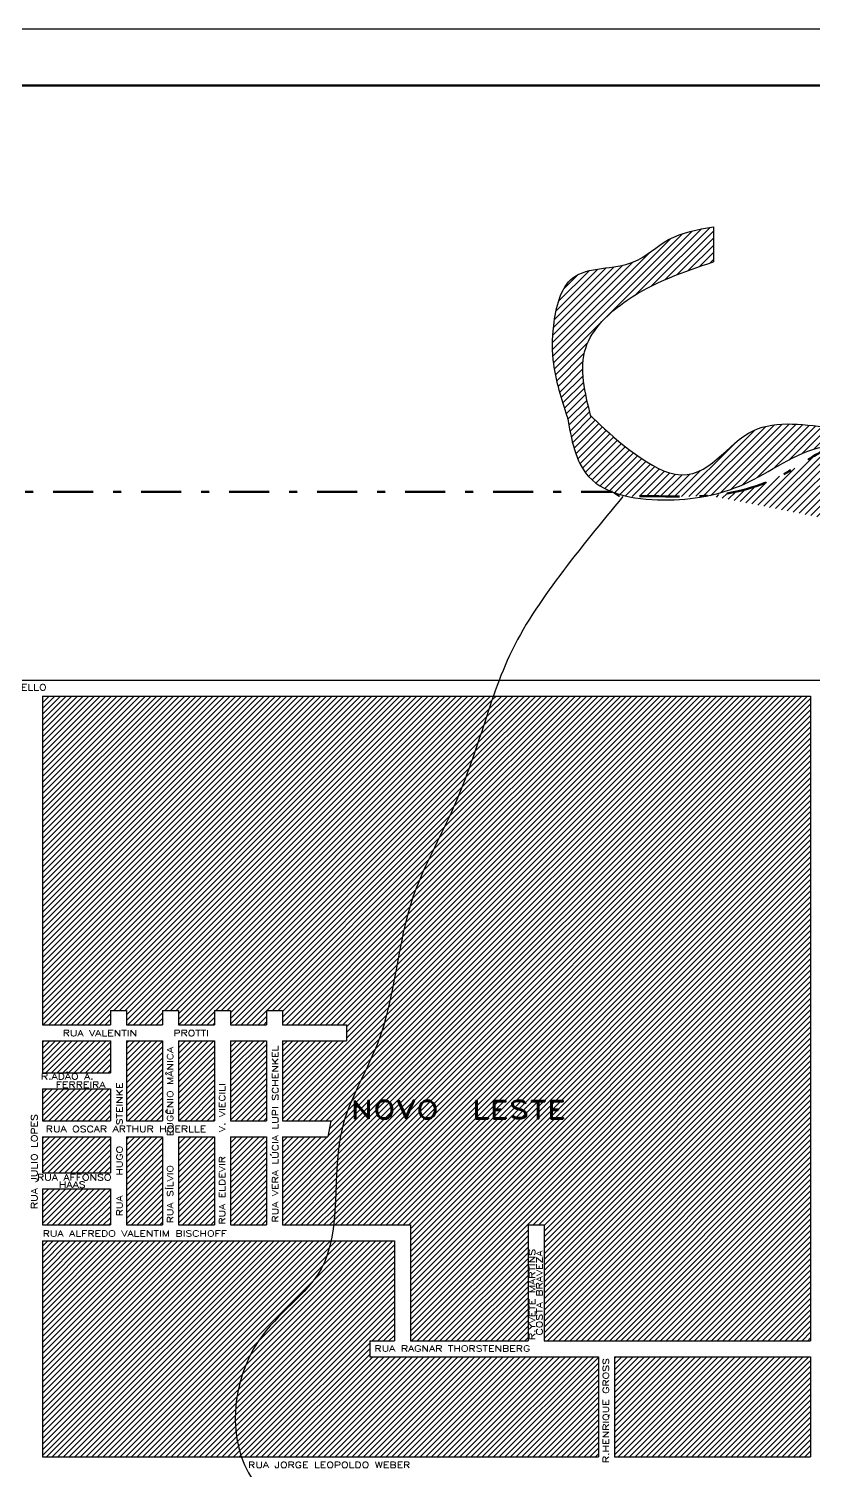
# Model space of a CAD drawing. Extents: x 15348.6 to 15438.1, y 2292.7 to 2368.6.
# Drawn here: x 15415.04 to 15424.84, y 2350.59 to 2368.6 of the extents above; entities that cross this region are included whole.
import ezdxf

# ---------------------------------------------------------------- set-up
doc = ezdxf.new("R2010")
doc.units = 0
doc.header["$LTSCALE"] = 2
doc.header["$MEASUREMENT"] = 0
doc.linetypes.add('DASHDOT2', pattern=[0.5, 0.25, -0.125, 0, -0.125])
doc.layers.get('0').update_dxf_attribs({"linetype": 'CONTINUOUS', "lineweight": 30})
for name, color, linetype, lineweight in [('02', 1, 'CONTINUOUS', 30), ('03', 5, 'CONTINUOUS', 30), ('06', 7, 'CONTINUOUS', 30), ('12', 35, 'CONTINUOUS', 140), ('Hidro', 5, 'CONTINUOUS', 30), ('LULU', 190, 'CONTINUOUS', 30), ('MUNDSTOCK', 3, 'CONTINUOUS', 30), ('NOVOLESTE', 100, 'CONTINUOUS', 30)]:
    doc.layers.add(name, color=color, linetype=linetype, lineweight=lineweight)
doc.styles.get("Standard").update_dxf_attribs({"font": 'romand.shx'})

msp = doc.modelspace()

# ---------------------------------------------------------------- hatches: boundary and pattern name
at = {"layer": '03', "linetype": 'Continuous'}
h = msp.add_hatch(dxfattribs=at)
h.set_pattern_fill('ANSI31', color=256, scale=0.5, style=0)
edge = h.paths.add_edge_path()
edge.add_spline(control_points=[(15426.83, 2363.108), (15426.601, 2363.271), (15425.97, 2363.488), (15425.069, 2363.616), (15423.917, 2363.775), (15423.324, 2362.575), (15422.225, 2363.611), (15422.066, 2363.767)], knot_values=[35.892662, 35.892662, 35.892662, 35.892662, 120.336418, 221.936313, 322.162838, 433.693991, 517.518321, 517.518321, 517.518321, 517.518321], degree=3, periodic=0)
edge.add_spline(control_points=[(15422.066, 2363.767), (15422.066, 2363.765), (15422.067, 2363.762), (15422.067, 2363.76)], knot_values=[0, 0, 0, 0, 0.006966, 0.006966, 0.006966, 0.006966], degree=3, periodic=0)
edge.add_spline(control_points=[(15422.066, 2363.767), (15421.991, 2364.063), (15421.849, 2364.634), (15422.61, 2365.361), (15423.228, 2365.568), (15423.597, 2365.691)], knot_values=[0.006966, 0.006966, 0.006966, 0.006966, 0.857988, 1.64944, 2.828247, 2.828247, 2.828247, 2.828247], degree=3, periodic=0)
edge.add_line((15423.597, 2365.691), (15423.597, 2366.129))
edge.add_spline(control_points=[(15423.597, 2366.129), (15423.401, 2366.096), (15423.03, 2366.033), (15422.571, 2365.561), (15421.76, 2365.677), (15421.583, 2364.935), (15421.581, 2364.351), (15421.7, 2363.978), (15421.771, 2363.76)], knot_values=[0, 0, 0, 0, 0.58098, 1.101073, 1.885031, 2.52892, 3.007091, 3.684686, 3.684686, 3.684686, 3.684686], degree=3, periodic=0)
edge.add_spline(control_points=[(15421.771, 2363.76), (15421.822, 2363.475), (15421.896, 2363.057), (15422.218, 2362.862), (15422.336, 2362.817)], knot_values=[0, 0, 0, 0, 79.667324, 117.077494, 117.077494, 117.077494, 117.077494], degree=3, periodic=0)
edge.add_spline(control_points=[(15422.336, 2362.817), (15422.398, 2362.793), (15422.464, 2362.775), (15422.532, 2362.76)], knot_values=[117.077494, 117.077494, 117.077494, 117.077494, 136.879224, 136.879224, 136.879224, 136.879224], degree=3, periodic=0)
edge.add_spline(control_points=[(15422.532, 2362.76), (15422.871, 2362.773), (15423.213, 2362.748), (15423.543, 2362.772)], knot_values=[23.117754, 23.117754, 23.117754, 23.117754, 24.122328, 24.122328, 24.122328, 24.122328], degree=3, periodic=0)
edge.add_spline(control_points=[(15423.543, 2362.772), (15423.715, 2362.809), (15424.218, 2362.981), (15424.981, 2363.594), (15425.907, 2363.222), (15426.374, 2362.563), (15426.742, 2362.274), (15427.09, 2362.082), (15427.116, 2362.068)], knot_values=[233.451947, 233.451947, 233.451947, 233.451947, 286.327681, 395.944588, 502.979474, 535.279333, 637.85786, 646.230749, 646.230749, 646.230749, 646.230749], degree=3, periodic=0)
edge.add_spline(control_points=[(15423.543, 2362.772), (15423.639, 2362.78), (15424.069, 2362.831), (15424.561, 2363.056), (15425.085, 2363.431), (15425.391, 2363.234), (15425.654, 2363.275), (15426.074, 2362.798), (15426.526, 2362.409), (15427.066, 2362.104), (15427.116, 2362.068)], knot_values=[18.999353, 18.999353, 18.999353, 18.999353, 19.292, 20.32204, 20.624548, 21.07232, 21.2781, 21.32587, 22.93388, 23.117754, 23.117754, 23.117754, 23.117754], degree=3, periodic=0)
edge.add_spline(control_points=[(15427.116, 2362.068), (15427.278, 2361.978), (15427.756, 2361.717), (15427.529, 2361.037), (15427.399, 2360.656), (15427.382, 2360.606)], knot_values=[646.230749, 646.230749, 646.230749, 646.230749, 697.853013, 798.256239, 813.763452, 813.763452, 813.763452, 813.763452], degree=3, periodic=0)
edge.add_spline(control_points=[(15427.382, 2360.606), (15427.358, 2360.498), (15427.336, 2360.389), (15427.311, 2360.28)], knot_values=[17.012312, 17.012312, 17.012312, 17.012312, 17.347619, 17.347619, 17.347619, 17.347619], degree=3, periodic=0)
edge.add_spline(control_points=[(15427.311, 2360.28), (15427.347, 2360.27), (15427.382, 2360.259), (15427.462, 2360.235), (15427.507, 2360.22), (15427.551, 2360.206)], knot_values=[367.401787, 367.401787, 367.401787, 367.401787, 377.66363, 377.66363, 391.052771, 391.052771, 391.052771, 391.052771], degree=3, periodic=0)
edge.add_spline(control_points=[(15427.551, 2360.206), (15427.61, 2360.388), (15427.848, 2360.888), (15428.087, 2361.613), (15427.849, 2362.009), (15427.759, 2362.123)], knot_values=[650.180137, 650.180137, 650.180137, 650.180137, 707.937663, 809.540965, 853.205746, 853.205746, 853.205746, 853.205746], degree=3, periodic=0)
edge.add_spline(control_points=[(15427.759, 2362.123), (15427.587, 2362.341), (15427.286, 2362.59), (15427.029, 2362.948), (15426.907, 2363.054), (15426.83, 2363.108)], knot_values=[517.518321, 517.518321, 517.518321, 517.518321, 601.080916, 622.080665, 650.180137, 650.180137, 650.180137, 650.180137], degree=3, periodic=0)
at = {"layer": 'NOVOLESTE'}
h = msp.add_hatch(dxfattribs=at)
h.set_pattern_fill('ANSI31', color=256, scale=0.4, style=0)
edge = h.paths.add_edge_path()
edge.add_spline(control_points=[(15418.852, 2353.66), (15418.896, 2354.047), (15418.832, 2354.906), (15419.616, 2356.114), (15419.652, 2357.55), (15420.319, 2358.736), (15420.626, 2359.578), (15420.788, 2360.095), (15420.848, 2360.267)], knot_values=[2.989694, 2.989694, 2.989694, 2.989694, 4.159983, 5.319409, 7.207762, 8.283808, 9.355053, 9.900841, 9.900841, 9.900841, 9.900841], degree=3, periodic=0)
edge.add_line((15420.848, 2360.267), (15415.212, 2360.267))
edge.add_line((15415.212, 2360.267), (15415.212, 2356.16))
edge.add_line((15415.212, 2356.16), (15416.062, 2356.16))
edge.add_line((15416.062, 2356.16), (15416.062, 2356.339))
edge.add_line((15416.062, 2356.339), (15416.262, 2356.339))
edge.add_line((15416.262, 2356.339), (15416.262, 2356.16))
edge.add_line((15416.262, 2356.16), (15416.712, 2356.16))
edge.add_line((15416.712, 2356.16), (15416.712, 2356.339))
edge.add_line((15416.712, 2356.339), (15416.912, 2356.339))
edge.add_line((15416.912, 2356.339), (15416.912, 2356.16))
edge.add_line((15416.912, 2356.16), (15417.362, 2356.16))
edge.add_line((15417.362, 2356.16), (15417.362, 2356.339))
edge.add_line((15417.362, 2356.339), (15417.562, 2356.339))
edge.add_line((15417.562, 2356.339), (15417.562, 2356.16))
edge.add_line((15417.562, 2356.16), (15418.012, 2356.16))
edge.add_line((15418.012, 2356.16), (15418.012, 2356.339))
edge.add_line((15418.012, 2356.339), (15418.212, 2356.339))
edge.add_line((15418.212, 2356.339), (15418.212, 2356.16))
edge.add_line((15418.212, 2356.16), (15419.012, 2356.16))
edge.add_line((15419.012, 2356.16), (15419.012, 2355.96))
edge.add_line((15419.012, 2355.96), (15418.212, 2355.96))
edge.add_line((15418.212, 2355.96), (15418.212, 2354.96))
edge.add_line((15418.212, 2354.96), (15418.816, 2354.96))
edge.add_line((15418.816, 2354.96), (15418.777, 2354.76))
edge.add_line((15418.777, 2354.76), (15418.212, 2354.76))
edge.add_line((15418.212, 2354.76), (15418.212, 2353.66))
edge.add_line((15418.212, 2353.66), (15418.852, 2353.66))
edge = h.paths.add_edge_path()
edge.add_spline(control_points=[(15417.699, 2350.76), (15417.541, 2351.222), (15417.711, 2352.283), (15418.637, 2352.863), (15418.794, 2353.335), (15418.82, 2353.46)], knot_values=[10.106726, 10.106726, 10.106726, 10.106726, 11.533115, 12.718501, 13.115318, 13.115318, 13.115318, 13.115318], degree=3, periodic=0)
edge.add_line((15418.82, 2353.46), (15415.212, 2353.46))
edge.add_line((15415.212, 2353.46), (15415.212, 2350.76))
edge.add_line((15415.212, 2350.76), (15417.699, 2350.76))
edge = h.paths.add_edge_path()
edge.add_line((15422.162, 2350.76), (15422.162, 2352.01))
edge.add_line((15422.162, 2352.01), (15419.304, 2352.01))
edge.add_line((15419.304, 2352.01), (15419.304, 2352.21))
edge.add_line((15419.304, 2352.21), (15419.612, 2352.21))
edge.add_line((15419.612, 2352.21), (15419.612, 2353.46))
edge.add_line((15419.612, 2353.46), (15418.82, 2353.46))
edge.add_spline(control_points=[(15418.82, 2353.46), (15418.794, 2353.335), (15418.637, 2352.863), (15417.711, 2352.283), (15417.541, 2351.222), (15417.699, 2350.76)], knot_values=[10.106726, 10.106726, 10.106726, 10.106726, 10.503543, 11.688929, 13.115318, 13.115318, 13.115318, 13.115318], degree=3, periodic=0)
edge.add_line((15417.699, 2350.76), (15422.162, 2350.76))
h = msp.add_hatch(dxfattribs=at)
h.set_pattern_fill('ANSI31', color=256, scale=0.4, style=0)
edge = h.paths.add_edge_path()
edge.add_line((15424.812, 2360.267), (15420.848, 2360.267))
edge.add_spline(control_points=[(15420.848, 2360.267), (15420.788, 2360.095), (15420.626, 2359.578), (15420.319, 2358.736), (15419.652, 2357.55), (15419.616, 2356.114), (15418.832, 2354.906), (15418.896, 2354.047), (15418.852, 2353.66)], knot_values=[2.989694, 2.989694, 2.989694, 2.989694, 3.535482, 4.606727, 5.682772, 7.571126, 8.730552, 9.900841, 9.900841, 9.900841, 9.900841], degree=3, periodic=0)
edge.add_line((15418.852, 2353.66), (15419.812, 2353.66))
edge.add_line((15419.812, 2353.66), (15419.812, 2352.21))
edge.add_line((15419.812, 2352.21), (15421.281, 2352.21))
edge.add_line((15421.281, 2352.21), (15421.281, 2353.66))
edge.add_line((15421.281, 2353.66), (15421.481, 2353.66))
edge.add_line((15421.481, 2353.66), (15421.481, 2352.21))
edge.add_line((15421.481, 2352.21), (15424.812, 2352.21))
edge.add_line((15424.812, 2352.21), (15424.812, 2360.267))
h.paths.add_polyline_path([(15419.078, 2354.909), (15415.885, 2354.909), (15415.885, 2355.359), (15419.078, 2355.359)], flags=9)
at = {"layer": 'NOVOLESTE', "linetype": 'Continuous'}
h = msp.add_hatch(dxfattribs=at)
h.set_pattern_fill('ANSI31', color=256, scale=0.4, style=0)
h.paths.add_polyline_path([(15415.212, 2355.36), (15416.062, 2355.36), (15416.062, 2354.96), (15415.212, 2354.96)])
h.paths.add_polyline_path([(15415.212, 2355.56), (15416.062, 2355.56), (15416.062, 2355.96), (15415.212, 2355.96)])
h.paths.add_polyline_path([(15418.012, 2355.96), (15418.012, 2354.96), (15417.562, 2354.96), (15417.562, 2355.96)])
h.paths.add_polyline_path([(15417.362, 2355.96), (15417.362, 2354.96), (15416.912, 2354.96), (15416.912, 2355.96)])
h.paths.add_polyline_path([(15416.712, 2355.96), (15416.712, 2354.96), (15416.262, 2354.96), (15416.262, 2355.96)])
h.paths.add_polyline_path([(15415.212, 2354.11), (15416.062, 2354.11), (15416.062, 2353.66), (15415.212, 2353.66)])
h.paths.add_polyline_path([(15415.212, 2354.31), (15416.062, 2354.31), (15416.062, 2354.76), (15415.212, 2354.76)])
h.paths.add_polyline_path([(15418.012, 2354.76), (15418.012, 2353.66), (15417.562, 2353.66), (15417.562, 2354.76)])
h.paths.add_polyline_path([(15417.362, 2354.76), (15417.362, 2353.66), (15416.912, 2353.66), (15416.912, 2354.76)])
h.paths.add_polyline_path([(15416.712, 2354.76), (15416.712, 2353.66), (15416.262, 2353.66), (15416.262, 2354.76)])
h = msp.add_hatch(dxfattribs=at)
h.set_pattern_fill('ANSI31', color=256, scale=0.4, style=0)
h.paths.add_polyline_path([(15422.362, 2352.01), (15424.812, 2352.01), (15424.812, 2350.76), (15422.362, 2350.76)])

# ---------------------------------------------------------------- linework, layer by layer
at = {"color": 7, "linetype": 'Continuous'}
for p, q in [((15407.676, 2360.467), (15415.212, 2360.467)), ((15415.212, 2360.467), (15425.012, 2360.467)), ((15415.212, 2360.467), (15425.012, 2360.467)), ((15415.212, 2360.267), (15415.212, 2356.16)), ((15415.212, 2360.267), (15424.812, 2360.267)), ((15424.812, 2360.267), (15424.812, 2352.21)), ((15415.212, 2357.96), (15415.212, 2356.16)), ((15416.062, 2356.339), (15416.062, 2356.16)), ((15416.062, 2356.339), (15416.262, 2356.339)), ((15416.262, 2356.339), (15416.262, 2356.16)), ((15416.712, 2356.339), (15416.712, 2356.16)), ((15416.712, 2356.339), (15416.912, 2356.339)), ((15416.912, 2356.339), (15416.912, 2356.16)), ((15417.362, 2356.339), (15417.362, 2356.16)), ((15417.362, 2356.339), (15417.562, 2356.339)), ((15417.562, 2356.339), (15417.562, 2356.16)), ((15418.012, 2356.339), (15418.012, 2356.16)), ((15418.012, 2356.339), (15418.212, 2356.339)), ((15418.212, 2356.339), (15418.212, 2356.16)), ((15415.212, 2356.16), (15416.062, 2356.16)), ((15416.262, 2356.16), (15416.712, 2356.16)), ((15416.912, 2356.16), (15417.362, 2356.16)), ((15417.562, 2356.16), (15418.012, 2356.16)), ((15418.212, 2356.16), (15419.012, 2356.16)), ((15419.012, 2356.16), (15419.012, 2355.96)), ((15415.212, 2355.96), (15415.212, 2355.56)), ((15415.212, 2355.96), (15416.062, 2355.96)), ((15416.062, 2355.96), (15416.062, 2355.56)), ((15416.262, 2355.96), (15416.712, 2355.96)), ((15416.262, 2355.96), (15416.262, 2354.96)), ((15416.712, 2355.96), (15416.712, 2354.96)), ((15416.912, 2355.96), (15417.362, 2355.96)), ((15416.912, 2355.96), (15416.912, 2354.96)), ((15417.362, 2355.96), (15417.362, 2354.96)), ((15417.562, 2355.96), (15418.012, 2355.96)), ((15417.562, 2355.96), (15417.562, 2354.96)), ((15418.012, 2355.96), (15418.012, 2354.96)), ((15418.212, 2355.96), (15419.012, 2355.96)), ((15418.212, 2355.96), (15418.212, 2354.96)), ((15415.212, 2355.56), (15416.062, 2355.56)), ((15415.212, 2355.36), (15415.212, 2354.96)), ((15415.212, 2355.36), (15416.062, 2355.36)), ((15416.062, 2355.36), (15416.062, 2354.96)), ((15415.212, 2354.96), (15416.062, 2354.96)), ((15416.262, 2354.96), (15416.712, 2354.96)), ((15416.912, 2354.96), (15417.362, 2354.96)), ((15417.562, 2354.96), (15418.012, 2354.96)), ((15418.212, 2354.96), (15418.816, 2354.96)), ((15418.816, 2354.96), (15418.777, 2354.76)), ((15415.212, 2354.76), (15415.212, 2354.31)), ((15415.212, 2354.76), (15416.062, 2354.76)), ((15416.062, 2354.76), (15416.062, 2354.31)), ((15416.262, 2354.76), (15416.712, 2354.76)), ((15416.262, 2354.76), (15416.262, 2353.66)), ((15416.712, 2354.76), (15416.712, 2353.66)), ((15416.912, 2354.76), (15417.362, 2354.76)), ((15416.912, 2354.76), (15416.912, 2353.66)), ((15417.362, 2354.76), (15417.362, 2353.66)), ((15417.562, 2354.76), (15418.012, 2354.76)), ((15417.562, 2354.76), (15417.562, 2353.66)), ((15418.012, 2354.76), (15418.012, 2353.66)), ((15418.212, 2354.76), (15418.777, 2354.76)), ((15418.212, 2354.76), (15418.212, 2353.66)), ((15415.212, 2354.31), (15416.062, 2354.31)), ((15415.212, 2354.11), (15415.212, 2353.66)), ((15415.212, 2354.11), (15416.062, 2354.11)), ((15416.062, 2354.11), (15416.062, 2353.66)), ((15415.212, 2353.66), (15416.062, 2353.66)), ((15416.262, 2353.66), (15416.712, 2353.66)), ((15416.912, 2353.66), (15417.362, 2353.66)), ((15417.562, 2353.66), (15418.012, 2353.66)), ((15418.212, 2353.66), (15419.812, 2353.66)), ((15419.812, 2353.66), (15419.812, 2352.21)), ((15421.281, 2353.66), (15421.281, 2352.21)), ((15421.481, 2353.66), (15421.481, 2352.21)), ((15415.212, 2353.46), (15415.212, 2350.76)), ((15415.212, 2353.46), (15419.612, 2353.46)), ((15419.612, 2353.46), (15419.612, 2352.21)), ((15419.812, 2353.31), (15419.812, 2352.21)), ((15421.481, 2353.31), (15421.481, 2352.21)), ((15419.304, 2352.21), (15419.612, 2352.21)), ((15419.304, 2352.21), (15419.304, 2352.01)), ((15419.812, 2352.21), (15421.281, 2352.21)), ((15421.481, 2352.21), (15424.812, 2352.21)), ((15419.304, 2352.01), (15422.162, 2352.01)), ((15422.162, 2352.01), (15422.162, 2350.76)), ((15422.362, 2352.01), (15422.362, 2350.76)), ((15422.362, 2352.01), (15424.812, 2352.01)), ((15424.812, 2352.01), (15424.812, 2350.76)), ((15415.212, 2350.76), (15422.162, 2350.76)), ((15422.362, 2350.76), (15424.812, 2350.76))]:
    msp.add_line(p, q, dxfattribs=at)
at = {"layer": '02'}
msp.add_line((15348.616, 2368.604), (15438.137, 2368.604), dxfattribs=at)
at = {"layer": '06'}
msp.add_line((15421.281, 2353.66), (15421.481, 2353.66), dxfattribs=at)
at = {"layer": '12', "color": 35}
msp.add_line((15350.736, 2367.897), (15437.431, 2367.897), dxfattribs=at)
at = {"layer": '12', "color": 6, "linetype": 'DASHDOT2'}
msp.add_line((15407.645, 2362.817), (15422.336, 2362.817), dxfattribs=at)
msp.add_open_spline([(15427.534, 2361.256), (15427.549, 2361.338), (15427.562, 2361.432), (15427.57, 2361.602), (15427.334, 2361.699), (15427.254, 2362), (15426.558, 2362.381), (15426.074, 2362.798), (15425.654, 2363.275), (15425.391, 2363.234), (15425.085, 2363.431), (15424.561, 2363.056), (15423.752, 2362.687), (15422.931, 2362.781), (15422.431, 2362.755), (15422.389, 2362.786), (15422.357, 2362.809)], degree=3, knots=[18.017127, 18.017127, 18.017127, 18.017127, 18.265631, 18.299351, 18.514499, 18.868861, 19.183226, 20.791236, 20.839007, 21.044786, 21.492559, 21.795067, 22.825107, 24.162103, 24.196041, 24.3094, 24.3094, 24.3094, 24.3094], dxfattribs=at)
at = {"layer": 'Hidro', "linetype": 'Continuous'}
msp.add_spline([(15422.466, 2362.76), (15421.677, 2361.774), (15421.05, 2360.775), (15420.676, 2359.747), (15420.292, 2358.747), (15419.847, 2357.768), (15419.402, 2355.932), (15418.957, 2354.862), (15418.694, 2353.108), (15417.916, 2352.215), (15417.845, 2350.467), (15418.391, 2349.845), (15418.563, 2348.754)], degree=3, dxfattribs=at)
at = {"layer": 'LULU', "linetype": 'Continuous'}
msp.add_line((15423.597, 2366.129), (15423.597, 2365.691), dxfattribs=at)
at = {"layer": 'MUNDSTOCK', "color": 7, "linetype": 'Continuous'}
for points in [[(15421.771, 2363.76), (15421.602, 2364.416), (15421.602, 2364.894), (15421.841, 2365.492), (15422.599, 2365.691), (15423.038, 2365.97), (15423.597, 2366.129)], [(15422.067, 2363.76), (15422.001, 2364.615), (15422.52, 2365.213), (15423.597, 2365.691)]]:
    msp.add_spline(points, degree=3, dxfattribs=at)
for points, knots in [([(15421.771, 2363.76), (15421.822, 2363.475), (15421.939, 2362.818), (15423.072, 2362.652), (15424.078, 2362.868), (15424.981, 2363.594), (15425.907, 2363.222), (15426.374, 2362.563), (15426.875, 2362.17), (15427.768, 2361.751), (15427.41, 2360.68), (15427.119, 2359.856), (15427.107, 2358.625), (15428.276, 2358.626), (15428.76, 2357.912), (15429.56, 2357.768), (15430.067, 2357.254), (15430.652, 2356.892), (15431.137, 2356.378), (15431.143, 2355.578), (15431.889, 2354.848), (15431.689, 2353.726), (15431.461, 2352.865), (15431.065, 2352.228), (15430.658, 2351.628), (15430.334, 2350.92), (15430.579, 2350.397), (15430.654, 2350.221)], [0, 0, 0, 0, 79.667324, 183.83882, 286.327681, 395.944588, 502.979474, 535.279333, 637.85786, 697.853013, 798.256239, 901.82873, 1003.432033, 1076.128983, 1195.453551, 1237.210182, 1311.847283, 1403.304028, 1446.974034, 1515.453047, 1628.021608, 1728.122566, 1832.955217, 1898.471864, 1949.951098, 2054.131314, 2109.082659, 2109.082659, 2109.082659, 2109.082659]), ([(15422.066, 2363.767), (15422.225, 2363.611), (15423.324, 2362.575), (15423.917, 2363.775), (15425.069, 2363.616), (15426.059, 2363.475), (15426.865, 2363.176), (15427.371, 2362.472), (15428.186, 2361.911), (15427.793, 2360.723), (15427.281, 2359.75), (15427.959, 2358.598), (15429.178, 2358.597), (15430.146, 2357.741), (15430.955, 2356.681), (15432.176, 2355.968), (15432.294, 2354.765), (15432.368, 2353.914), (15432.004, 2353.275), (15431.532, 2352.694), (15431.484, 2351.908), (15430.89, 2351.451), (15430.778, 2350.885), (15430.981, 2350.481), (15431.052, 2350.35)], [35.892662, 35.892662, 35.892662, 35.892662, 119.716992, 231.248145, 331.474671, 433.074565, 545.617793, 566.617542, 693.844918, 795.44822, 899.628483, 1016.597596, 1114.920961, 1241.59408, 1382.704961, 1524.553163, 1627.047302, 1727.148261, 1772.840561, 1843.065455, 1950.937341, 1982.43454, 2061.669276, 2102.304745, 2102.304745, 2102.304745, 2102.304745])]:
    msp.add_open_spline(points, degree=3, knots=knots, dxfattribs=at)

# ---------------------------------------------------------------- texts
at = {"linetype": 'Continuous', "extrusion": (0, -0.642788, 0.766044)}
msp.add_text('NOVO  LESTE', height=0.3, dxfattribs=at).set_placement((15419.06, 1803.968, -1513.819))
at = {"color": 7, "linetype": 'Continuous', "extrusion": (0, -0.642788, 0.766044), "char_height": 0.1, "width": 5.63653, "attachment_point": 1, "text_direction": (1, 0, 0)}
for s, insert in [('{RUA BENJAMIN BARRIQUELLO}', (15413.332, 2360.414, 0.039)), ('{RUA JORGE LEOPOLDO WEBER}', (15417.783, 2350.698, 0.039))]:
    msp.add_mtext(s, dxfattribs=dict(at, insert=insert))
at = {"color": 7, "linetype": 'Continuous', "extrusion": (0.642788, 0, 0.766044), "insert": (15415.073, 2353.857, 0.039), "char_height": 0.1, "width": 5.63653, "attachment_point": 1, "text_direction": (0, 1, 0)}
msp.add_mtext('{RUA JULIO LOPES}', dxfattribs=at)
at = {"layer": '06', "linetype": 'Continuous', "extrusion": (0, -0.642788, 0.766044)}
for s, p in [('RUA VALENTIN     PROTTI', (15415.465, 1804.796, -1514.44)), ('R.ADÃO A.', (15415.193, 1804.377, -1514.097)), ('FERREIRA', (15415.379, 1804.299, -1514.028)), ('RUA OSCAR ARTHUR HOERLLE', (15415.254, 1803.877, -1513.672)), ('RUA AFFONSO', (15415.145, 1803.416, -1513.281)), ('HAAS', (15415.418, 1803.342, -1513.226)), ('RUA ALFREDO VALENTIM BISCHOFF', (15415.216, 1802.871, -1512.838)), ('RUA RAGNAR THORSTENBERG', (15419.362, 1801.776, -1511.908))]:
    msp.add_text(s, height=0.1, dxfattribs=at).set_placement(p)
at = {"layer": '06', "linetype": 'Continuous', "extrusion": (0.642788, 0, 0.766044)}
for s, p in [('RUA SÍLVIO    EUGÊNIO MÂNICA', (2353.679, -11810.008, 9909.737)), ('RUA VERA LÚCIA LUPI SCHENKEL', (2353.688, -11811.014, 9910.581)), ('RUA   HUGO   STEINKE', (2353.766, -11809.534, 9909.317)), ('RUA ELDEVIR   V. VIECILI', (2353.662, -11810.509, 9910.15)), ('R.YVETE MARTINS', (2352.219, -11813.473, 9912.643)), ('COSTA BRAVEZA', (2352.278, -11813.547, 9912.698)), ('R.HENRIQUE GROSS', (2350.683, -11814.175, 9913.241))]:
    msp.add_text(s, height=0.1, dxfattribs=at).set_placement(p)

doc.saveas('drawing.dxf')
